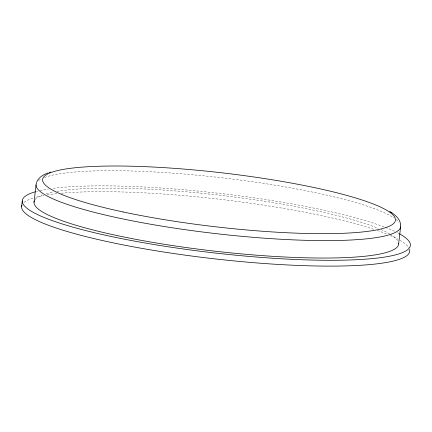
<?xml version="1.0" encoding="UTF-8"?>
<svg xmlns="http://www.w3.org/2000/svg" width="432" height="432" viewBox="0 0 432 432"><rect width="100%" height="100%" fill="white"/><g stroke="black" fill="none" stroke-linecap="round" stroke-linejoin="round"><path stroke-width="0.32" stroke-dasharray="2.16 1.62" d="M34.943 199.762A183.497 28.075 6.6 0 1 42.547 194.913M46.3 193.682A183.497 28.075 6.6 0 1 53.951 191.894M57.073 191.338A183.497 28.075 6.6 0 1 219.062 195.14A183.497 28.075 6.6 0 1 378.184 228.355M380.992 229.549A183.497 28.075 6.6 0 1 389.642 233.885M390.231 234.241A183.497 28.075 6.6 0 1 397.861 240.97M24.138 202.403A195.334 29.884 6.6 0 1 33.248 198.018M35.786 197.284A195.334 29.884 6.6 0 1 44.015 195.469M47.191 194.929A195.334 29.884 6.6 0 1 57.154 193.633M61.214 193.234A195.334 29.884 6.6 0 1 374.177 229.446M377.368 230.526A195.334 29.884 6.6 0 1 387.331 234.252M390.361 235.526A195.334 29.884 6.6 0 1 397.813 239.085M400.021 240.322A195.334 29.884 6.6 0 1 408.899 247.936M36.461 191.473A195.334 29.884 6.6 0 1 37.633 191.165M40.122 190.571A195.334 29.884 6.6 0 1 48.519 189.016M53.341 188.341A195.334 29.884 6.6 0 1 233.28 195.032A195.334 29.884 6.6 0 1 395.172 231.601M397.424 232.718A195.334 29.884 6.6 0 1 398.995 233.555M38.54 180.679A183.497 28.075 6.6 0 1 41.348 178.891M44.534 177.493A183.497 28.075 6.6 0 1 222.134 177.827A183.497 28.075 6.6 0 1 394.303 218.128M396.171 219.505A183.497 28.075 6.6 0 1 399.022 222.275"/><path stroke-width="0.65" d="M21.6 206.728L22.275 200.918M34.036 202.257L36.045 184.95M398.639 243.902L400.615 226.859M36.704 182.104C38.567 177.277 43.492 174.587 48.087 172.87M49.151 172.498L50.56 172.012M400.61 224.348C399.784 218.327 394.486 214.321 389.648 211.372M390.89 212.166L391.84 212.771M398.644 243.621A183.497 28.075 6.6 0 1 211.118 250.733A183.497 28.075 6.6 0 1 34.349 200.853M409.558 249.512A195.334 29.884 6.6 0 1 214.061 258.79A195.334 29.884 6.6 0 1 21.935 205.227M399.497 233.831A195.334 29.884 6.6 0 1 213.219 252.801A195.334 29.884 6.6 0 1 35.327 191.786M400.378 224.635A183.497 28.075 6.6 0 1 215.503 233.577A183.497 28.075 6.6 0 1 36.736 182.677M123.088 211.95A177.579 27.167 6.6 0 0 395.221 221.146A177.579 27.167 6.6 0 0 138.769 166.423A177.579 27.167 6.6 0 0 123.088 211.95"/></g></svg>
